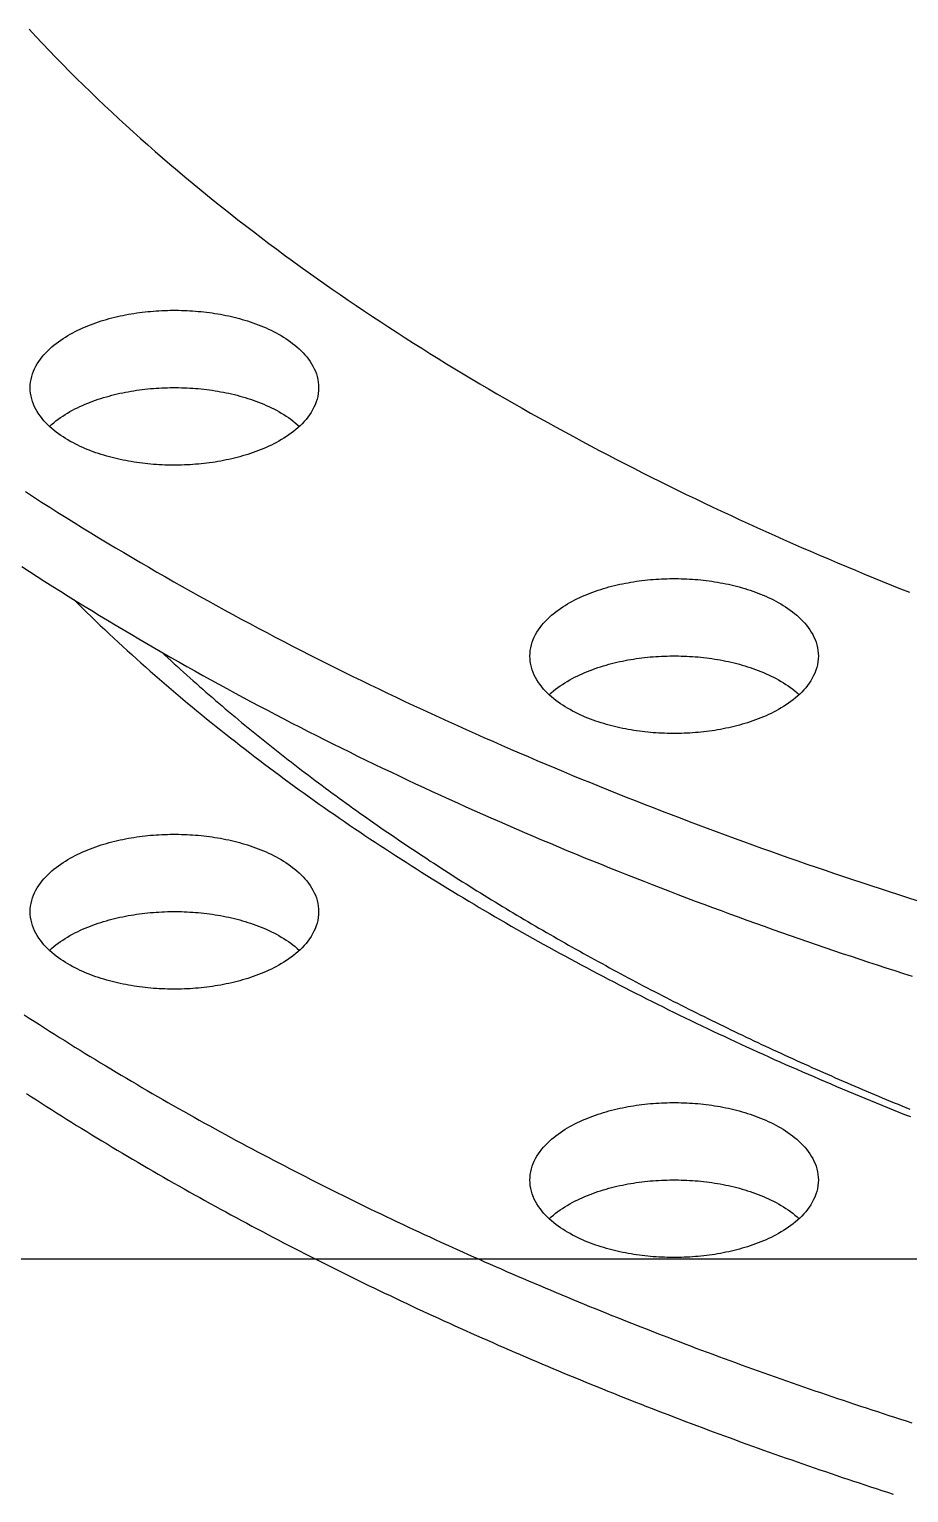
# Model space of a CAD drawing. Header units: millimetres. Extents: x 0 to 841, y 0 to 594.
# Drawn here: x 223.2 to 261, y 237.8 to 300.7 of the extents above; entities that cross this region are included whole.
import ezdxf

# ---------------------------------------------------------------- set-up
doc = ezdxf.new("R2010")
doc.units = ezdxf.units.MM
doc.layers.add('COTA', color=7, linetype='CONTINUOUS', lineweight=25)
doc.layers.add('FINA', color=7, linetype='CONTINUOUS', lineweight=25)

msp = doc.modelspace()

# ---------------------------------------------------------------- linework, layer by layer
at = {"layer": 'COTA'}
msp.add_line((351.626, 247.832), (158.317, 247.832), dxfattribs=at)
at = {"layer": 'FINA'}
for points in [[(223.211, 300.681), (223.497, 300.374), (223.785, 300.069), (224.075, 299.766), (224.367, 299.465), (224.66, 299.166), (224.956, 298.868), (225.253, 298.572), (225.551, 298.278), (225.852, 297.986), (226.154, 297.695), (226.458, 297.407), (226.764, 297.12), (227.071, 296.834), (227.38, 296.551), (227.69, 296.269), (228.002, 295.989), (228.316, 295.71), (228.631, 295.434), (228.947, 295.158), (229.265, 294.885), (229.584, 294.613), (229.905, 294.343), (230.227, 294.075), (230.55, 293.808), (230.875, 293.543), (231.201, 293.28), (231.529, 293.018), (231.857, 292.757), (232.187, 292.499), (232.519, 292.242), (232.851, 291.986), (233.185, 291.732), (233.519, 291.48), (233.855, 291.229), (234.193, 290.98), (234.531, 290.732), (234.87, 290.486), (235.211, 290.242), (235.552, 289.999), (235.895, 289.757), (236.239, 289.517), (236.584, 289.279), (236.929, 289.042), (237.276, 288.806), (237.624, 288.572), (237.973, 288.339), (238.323, 288.108), (238.673, 287.878), (239.025, 287.65), (239.378, 287.423), (239.731, 287.198), (240.085, 286.974), (240.441, 286.751), (240.797, 286.53), (241.154, 286.31), (241.512, 286.092), (241.87, 285.875), (242.23, 285.659), (242.59, 285.445), (242.952, 285.232), (243.314, 285.02), (243.676, 284.81), (244.04, 284.601), (244.404, 284.394), (244.769, 284.188), (245.135, 283.983), (245.501, 283.779), (245.869, 283.577), (246.237, 283.376), (246.605, 283.176), (246.975, 282.978), (247.345, 282.781), (247.715, 282.585), (248.087, 282.39), (248.459, 282.197), (248.831, 282.005), (249.205, 281.814), (249.579, 281.624), (249.953, 281.436), (250.328, 281.249), (250.704, 281.063), (251.081, 280.878), (251.458, 280.695), (251.835, 280.513), (252.213, 280.332), (252.592, 280.152), (252.971, 279.973), (253.351, 279.796), (253.731, 279.619), (254.112, 279.444), (254.494, 279.27), (254.876, 279.097), (255.258, 278.926), (255.641, 278.755), (256.025, 278.586), (256.409, 278.418), (256.793, 278.251), (257.178, 278.085), (257.564, 277.92), (257.95, 277.756), (258.336, 277.594), (258.723, 277.432), (259.111, 277.272), (259.499, 277.113), (259.887, 276.954), (260.276, 276.797), (260.665, 276.641), (261.054, 276.487)], [(223.211, 300.681), (223.497, 300.374), (223.785, 300.069), (224.075, 299.766), (224.367, 299.465), (224.66, 299.166), (224.956, 298.868), (225.253, 298.572), (225.551, 298.278), (225.852, 297.986), (226.154, 297.695), (226.458, 297.407), (226.764, 297.12), (227.071, 296.834), (227.38, 296.551), (227.69, 296.269), (228.002, 295.989), (228.316, 295.71), (228.631, 295.434), (228.947, 295.158), (229.265, 294.885), (229.584, 294.613), (229.905, 294.343), (230.227, 294.075), (230.55, 293.808), (230.875, 293.543), (231.201, 293.28), (231.529, 293.018), (231.857, 292.757), (232.187, 292.499), (232.519, 292.242), (232.851, 291.986), (233.185, 291.732), (233.519, 291.48), (233.855, 291.229), (234.193, 290.98), (234.531, 290.732), (234.87, 290.486), (235.211, 290.242), (235.552, 289.999), (235.895, 289.757), (236.239, 289.517), (236.584, 289.279), (236.929, 289.042), (237.276, 288.806), (237.624, 288.572), (237.973, 288.339), (238.323, 288.108), (238.673, 287.878), (239.025, 287.65), (239.378, 287.423), (239.731, 287.198), (240.085, 286.974), (240.441, 286.751), (240.797, 286.53), (241.154, 286.31), (241.512, 286.092), (241.87, 285.875), (242.23, 285.659), (242.59, 285.445), (242.952, 285.232), (243.314, 285.02), (243.676, 284.81), (244.04, 284.601), (244.404, 284.394), (244.769, 284.188), (245.135, 283.983), (245.501, 283.779), (245.869, 283.577), (246.237, 283.376), (246.605, 283.176), (246.975, 282.978), (247.345, 282.781), (247.715, 282.585), (248.087, 282.39), (248.459, 282.197), (248.831, 282.005), (249.205, 281.814), (249.579, 281.624), (249.953, 281.436), (250.328, 281.249), (250.704, 281.063), (251.081, 280.878), (251.458, 280.695), (251.835, 280.513), (252.213, 280.332), (252.592, 280.152), (252.971, 279.973), (253.351, 279.796), (253.731, 279.619), (254.112, 279.444), (254.494, 279.27), (254.876, 279.097), (255.258, 278.926), (255.641, 278.755), (256.025, 278.586), (256.409, 278.418), (256.793, 278.251), (257.178, 278.085), (257.564, 277.92), (257.95, 277.756), (258.336, 277.594), (258.723, 277.432), (259.111, 277.272), (259.499, 277.113), (259.887, 276.954), (260.276, 276.797), (260.665, 276.641), (261.054, 276.487)], [(223.26, 285.278), (223.265, 285.398), (223.277, 285.518), (223.297, 285.637), (223.324, 285.754), (223.359, 285.87), (223.401, 285.983), (223.449, 286.093), (223.504, 286.201), (223.563, 286.305), (223.628, 286.407), (223.698, 286.505), (223.771, 286.601), (223.849, 286.693), (223.93, 286.782), (224.014, 286.868), (224.101, 286.951), (224.191, 287.032), (224.283, 287.109), (224.378, 287.184), (224.474, 287.256), (224.573, 287.326), (224.673, 287.393), (224.775, 287.457), (224.878, 287.52), (224.982, 287.58), (225.088, 287.637), (225.195, 287.693), (225.303, 287.747), (225.412, 287.798), (225.522, 287.848), (225.632, 287.896), (225.744, 287.942), (225.856, 287.986), (225.969, 288.028), (226.082, 288.069), (226.196, 288.107), (226.311, 288.145), (226.426, 288.18), (226.542, 288.214), (226.658, 288.246), (226.774, 288.277), (226.891, 288.307), (227.008, 288.335), (227.126, 288.361), (227.244, 288.386), (227.362, 288.409), (227.481, 288.432), (227.599, 288.452), (227.718, 288.472), (227.837, 288.49), (227.957, 288.506), (228.076, 288.522), (228.196, 288.536), (228.316, 288.549), (228.436, 288.56), (228.556, 288.57), (228.676, 288.579), (228.796, 288.587), (228.917, 288.593), (229.037, 288.598), (229.157, 288.602), (229.278, 288.604), (229.398, 288.605), (229.519, 288.605), (229.639, 288.604), (229.76, 288.602), (229.88, 288.598), (230.001, 288.593), (230.121, 288.587), (230.241, 288.579), (230.362, 288.57), (230.482, 288.56), (230.602, 288.549), (230.721, 288.536), (230.841, 288.522), (230.961, 288.506), (231.08, 288.49), (231.199, 288.472), (231.318, 288.452), (231.437, 288.432), (231.555, 288.409), (231.674, 288.386), (231.791, 288.361), (231.909, 288.335), (232.026, 288.307), (232.143, 288.277), (232.26, 288.246), (232.376, 288.214), (232.491, 288.18), (232.606, 288.145), (232.721, 288.107), (232.835, 288.069), (232.949, 288.028), (233.062, 287.986), (233.174, 287.942), (233.285, 287.896), (233.396, 287.848), (233.506, 287.798), (233.615, 287.747), (233.722, 287.693), (233.829, 287.637), (233.935, 287.58), (234.04, 287.52), (234.143, 287.457), (234.244, 287.393), (234.344, 287.326), (234.443, 287.256), (234.539, 287.184), (234.634, 287.109), (234.726, 287.032), (234.816, 286.951), (234.903, 286.868), (234.988, 286.782), (235.069, 286.693), (235.146, 286.601), (235.22, 286.505), (235.289, 286.407), (235.354, 286.305), (235.414, 286.201), (235.468, 286.093), (235.516, 285.983), (235.558, 285.87), (235.593, 285.754), (235.621, 285.637), (235.641, 285.518), (235.653, 285.398), (235.657, 285.278)], [(233.842, 282.925), (233.735, 282.869), (233.627, 282.815), (233.518, 282.763), (233.408, 282.713), (233.297, 282.665), (233.186, 282.619), (233.074, 282.575), (232.961, 282.532), (232.847, 282.491), (232.733, 282.452), (232.618, 282.415), (232.503, 282.379), (232.387, 282.345), (232.271, 282.312), (232.155, 282.281), (232.038, 282.252), (231.92, 282.224), (231.803, 282.197), (231.685, 282.172), (231.566, 282.148), (231.448, 282.126), (231.329, 282.105), (231.21, 282.086), (231.091, 282.067), (230.971, 282.051), (230.851, 282.035), (230.732, 282.021), (230.612, 282.008), (230.492, 281.997), (230.371, 281.986), (230.251, 281.977), (230.131, 281.97), (230.01, 281.963), (229.89, 281.958), (229.769, 281.954), (229.648, 281.952), (229.528, 281.95), (229.407, 281.95), (229.286, 281.951), (229.166, 281.954), (229.045, 281.957), (228.925, 281.962), (228.804, 281.969), (228.684, 281.976), (228.563, 281.985), (228.443, 281.995), (228.323, 282.006), (228.203, 282.019), (228.083, 282.033), (227.964, 282.048), (227.844, 282.065), (227.725, 282.083), (227.606, 282.102), (227.487, 282.123), (227.368, 282.145), (227.25, 282.169), (227.132, 282.193), (227.014, 282.22), (226.897, 282.248), (226.78, 282.277), (226.663, 282.308), (226.547, 282.34), (226.431, 282.374), (226.316, 282.41), (226.201, 282.447), (226.087, 282.486), (225.973, 282.526), (225.86, 282.568), (225.748, 282.612), (225.636, 282.658), (225.525, 282.706), (225.415, 282.756), (225.306, 282.807), (225.198, 282.861), (225.091, 282.917), (224.985, 282.974), (224.881, 283.034), (224.777, 283.097), (224.676, 283.161), (224.575, 283.228), (224.477, 283.298), (224.38, 283.37), (224.285, 283.445), (224.193, 283.522), (224.103, 283.603), (224.016, 283.686), (223.931, 283.772), (223.85, 283.861), (223.772, 283.954), (223.698, 284.049), (223.629, 284.148), (223.564, 284.249), (223.504, 284.354), (223.45, 284.462), (223.401, 284.572), (223.359, 284.685), (223.324, 284.801), (223.297, 284.918), (223.277, 285.037), (223.265, 285.157), (223.26, 285.278)], [(224.088, 283.617), (224.178, 283.698), (224.27, 283.776), (224.364, 283.851), (224.461, 283.924), (224.559, 283.994), (224.66, 284.062), (224.761, 284.127), (224.865, 284.19), (224.969, 284.25), (225.075, 284.309), (225.182, 284.365), (225.291, 284.419), (225.4, 284.471), (225.51, 284.521), (225.621, 284.569), (225.732, 284.615), (225.845, 284.659), (225.958, 284.702), (226.072, 284.743), (226.186, 284.782), (226.301, 284.819), (226.417, 284.855), (226.533, 284.889), (226.649, 284.922), (226.766, 284.953), (226.883, 284.983), (227.001, 285.011), (227.119, 285.037), (227.237, 285.062), (227.355, 285.086), (227.474, 285.108), (227.593, 285.129), (227.713, 285.149), (227.832, 285.167), (227.952, 285.184), (228.072, 285.199), (228.192, 285.213), (228.312, 285.226), (228.432, 285.238), (228.553, 285.248), (228.673, 285.257), (228.794, 285.264), (228.915, 285.271), (229.036, 285.276), (229.156, 285.28), (229.277, 285.282), (229.398, 285.283), (229.519, 285.283), (229.64, 285.282), (229.761, 285.28), (229.882, 285.276), (230.003, 285.271), (230.123, 285.264), (230.244, 285.257), (230.365, 285.248), (230.485, 285.238), (230.605, 285.226), (230.726, 285.213), (230.846, 285.199), (230.966, 285.184), (231.085, 285.167), (231.205, 285.149), (231.324, 285.129), (231.443, 285.108), (231.562, 285.086), (231.681, 285.062), (231.799, 285.037), (231.917, 285.011), (232.034, 284.983), (232.152, 284.953), (232.268, 284.922), (232.385, 284.889), (232.501, 284.855), (232.616, 284.819), (232.731, 284.782), (232.846, 284.743), (232.959, 284.702), (233.073, 284.659), (233.185, 284.615), (233.297, 284.569), (233.408, 284.521), (233.518, 284.471), (233.627, 284.419), (233.735, 284.365), (233.842, 284.309), (233.948, 284.25), (234.053, 284.19), (234.156, 284.127), (234.258, 284.062), (234.358, 283.994), (234.457, 283.924), (234.553, 283.851), (234.648, 283.776), (234.74, 283.698), (234.83, 283.617)], [(235.657, 285.278), (235.653, 285.153), (235.64, 285.029), (235.618, 284.906), (235.589, 284.785), (235.551, 284.666), (235.507, 284.549), (235.455, 284.436), (235.398, 284.325), (235.334, 284.218), (235.265, 284.114), (235.192, 284.013), (235.114, 283.915), (235.032, 283.821), (234.946, 283.731), (234.857, 283.643), (234.766, 283.558), (234.671, 283.477), (234.574, 283.399), (234.475, 283.323), (234.373, 283.25), (234.27, 283.18), (234.165, 283.112), (234.059, 283.047), (233.951, 282.985), (233.842, 282.925)], [(223.057, 280.816), (223.405, 280.59), (223.753, 280.366), (224.103, 280.143), (224.453, 279.922), (224.804, 279.701), (225.155, 279.482), (225.508, 279.264), (225.861, 279.047), (226.214, 278.831), (226.569, 278.617), (226.924, 278.403), (227.28, 278.191), (227.637, 277.98), (227.994, 277.77), (228.352, 277.561), (228.71, 277.353), (229.07, 277.147), (229.43, 276.941), (229.79, 276.737), (230.151, 276.533), (230.513, 276.331), (230.875, 276.13), (231.238, 275.93), (231.602, 275.731), (231.966, 275.534), (232.331, 275.337), (232.696, 275.141), (233.062, 274.947), (233.428, 274.753), (233.795, 274.561), (234.163, 274.37), (234.531, 274.179), (234.9, 273.99), (235.269, 273.802), (235.639, 273.615), (236.009, 273.429), (236.38, 273.243), (236.751, 273.059), (237.123, 272.876), (237.495, 272.694), (237.868, 272.513), (238.241, 272.333), (238.615, 272.154), (238.989, 271.976), (239.364, 271.799), (239.739, 271.624), (240.115, 271.449), (240.491, 271.275), (240.867, 271.102), (241.244, 270.93), (241.622, 270.758), (242, 270.588), (242.378, 270.419), (242.757, 270.251), (243.136, 270.084), (243.516, 269.918), (243.896, 269.752), (244.276, 269.588), (244.657, 269.425), (245.038, 269.262), (245.42, 269.101), (245.802, 268.94), (246.184, 268.781), (246.567, 268.622), (246.95, 268.464), (247.334, 268.307), (247.718, 268.152), (248.102, 267.997), (248.487, 267.843), (248.872, 267.689), (249.257, 267.537), (249.643, 267.386), (250.029, 267.235), (250.416, 267.086), (250.803, 266.937), (251.19, 266.789), (251.577, 266.642), (251.965, 266.496), (252.353, 266.351), (252.742, 266.207), (253.13, 266.064), (253.52, 265.921), (253.909, 265.78), (254.299, 265.639), (254.689, 265.499), (255.079, 265.36), (255.47, 265.222), (255.861, 265.084), (256.252, 264.948), (256.644, 264.812), (257.036, 264.678), (257.428, 264.544), (257.82, 264.411), (258.213, 264.278), (258.606, 264.147), (258.999, 264.016), (259.393, 263.887), (259.787, 263.758), (260.181, 263.63), (260.575, 263.502), (260.97, 263.376), (261.365, 263.25)], [(222.898, 277.597), (223.229, 277.382), (223.561, 277.167), (223.894, 276.954), (224.227, 276.743), (224.561, 276.532), (224.895, 276.322), (225.23, 276.113), (225.566, 275.906), (225.903, 275.699), (226.24, 275.494), (226.578, 275.289), (226.916, 275.086), (227.255, 274.884), (227.595, 274.682), (227.935, 274.482), (228.276, 274.283), (228.618, 274.085), (228.96, 273.888), (229.302, 273.691), (229.646, 273.496), (229.989, 273.302), (230.334, 273.109), (230.679, 272.917), (231.024, 272.726), (231.37, 272.536), (231.717, 272.347), (232.064, 272.159), (232.412, 271.971), (232.76, 271.785), (233.109, 271.6), (233.458, 271.416), (233.808, 271.232), (234.158, 271.05), (234.509, 270.869), (234.86, 270.688), (235.212, 270.509), (235.564, 270.33), (235.916, 270.153), (236.27, 269.976), (236.623, 269.801), (236.977, 269.626), (237.332, 269.452), (237.687, 269.279), (238.042, 269.107), (238.398, 268.936), (238.754, 268.766), (239.111, 268.597), (239.468, 268.428), (239.826, 268.261), (240.184, 268.094), (240.542, 267.929), (240.901, 267.764), (241.26, 267.6), (241.62, 267.437), (241.98, 267.275), (242.341, 267.114), (242.701, 266.954), (243.063, 266.794), (243.424, 266.636), (243.786, 266.478), (244.149, 266.321), (244.511, 266.165), (244.874, 266.01), (245.238, 265.856), (245.602, 265.702), (245.966, 265.55), (246.33, 265.398), (246.695, 265.247), (247.061, 265.097), (247.426, 264.948), (247.792, 264.8), (248.158, 264.652), (248.525, 264.505), (248.892, 264.359), (249.259, 264.214), (249.627, 264.07), (249.994, 263.927), (250.363, 263.784), (250.731, 263.642), (251.1, 263.501), (251.469, 263.361), (251.838, 263.222), (252.208, 263.083), (252.578, 262.946), (252.949, 262.809), (253.319, 262.672), (253.69, 262.537), (254.061, 262.402), (254.433, 262.269), (254.805, 262.136), (255.177, 262.003), (255.549, 261.872), (255.922, 261.741), (256.294, 261.611), (256.667, 261.482), (257.041, 261.354), (257.415, 261.226), (257.788, 261.099), (258.163, 260.973), (258.537, 260.848), (258.912, 260.723), (259.287, 260.6), (259.662, 260.476), (260.037, 260.354), (260.413, 260.233), (260.789, 260.112), (261.165, 259.992)], [(244.737, 273.747), (244.741, 273.868), (244.753, 273.988), (244.773, 274.107), (244.8, 274.224), (244.835, 274.339), (244.877, 274.452), (244.925, 274.563), (244.98, 274.67), (245.039, 274.775), (245.104, 274.876), (245.174, 274.975), (245.247, 275.07), (245.325, 275.162), (245.406, 275.252), (245.49, 275.338), (245.577, 275.421), (245.667, 275.501), (245.76, 275.579), (245.854, 275.653), (245.951, 275.726), (246.049, 275.795), (246.149, 275.862), (246.251, 275.927), (246.354, 275.989), (246.459, 276.049), (246.564, 276.107), (246.671, 276.163), (246.779, 276.216), (246.888, 276.268), (246.998, 276.318), (247.108, 276.365), (247.22, 276.411), (247.332, 276.455), (247.445, 276.498), (247.558, 276.538), (247.672, 276.577), (247.787, 276.614), (247.902, 276.65), (248.018, 276.684), (248.134, 276.716), (248.25, 276.747), (248.367, 276.776), (248.485, 276.804), (248.602, 276.831), (248.72, 276.855), (248.838, 276.879), (248.957, 276.901), (249.075, 276.922), (249.194, 276.941), (249.314, 276.959), (249.433, 276.976), (249.552, 276.991), (249.672, 277.005), (249.792, 277.018), (249.912, 277.03), (250.032, 277.04), (250.152, 277.049), (250.272, 277.056), (250.393, 277.062), (250.513, 277.067), (250.634, 277.071), (250.754, 277.074), (250.875, 277.075), (250.995, 277.075), (251.116, 277.074), (251.236, 277.071), (251.357, 277.067), (251.477, 277.062), (251.597, 277.056), (251.718, 277.049), (251.838, 277.04), (251.958, 277.03), (252.078, 277.018), (252.198, 277.005), (252.317, 276.991), (252.437, 276.976), (252.556, 276.959), (252.675, 276.941), (252.794, 276.922), (252.913, 276.901), (253.032, 276.879), (253.15, 276.855), (253.268, 276.831), (253.385, 276.804), (253.502, 276.776), (253.619, 276.747), (253.736, 276.716), (253.852, 276.684), (253.968, 276.65), (254.083, 276.614), (254.197, 276.577), (254.311, 276.538), (254.425, 276.498), (254.538, 276.455), (254.65, 276.411), (254.761, 276.365), (254.872, 276.318), (254.982, 276.268), (255.091, 276.216), (255.199, 276.163), (255.305, 276.107), (255.411, 276.049), (255.516, 275.989), (255.619, 275.927), (255.721, 275.862), (255.821, 275.795), (255.919, 275.726), (256.016, 275.653), (256.11, 275.579), (256.202, 275.501), (256.292, 275.421), (256.38, 275.338), (256.464, 275.252), (256.545, 275.162), (256.622, 275.07), (256.696, 274.975), (256.766, 274.876), (256.83, 274.775), (256.89, 274.67), (256.944, 274.563), (256.993, 274.452), (257.034, 274.339), (257.069, 274.224), (257.097, 274.107), (257.117, 273.988), (257.129, 273.868), (257.133, 273.747)], [(225.136, 276.172), (225.324, 275.986), (225.512, 275.801), (225.701, 275.616), (225.891, 275.432), (226.081, 275.249), (226.272, 275.067), (226.464, 274.885), (226.657, 274.704), (226.85, 274.523), (227.043, 274.344), (227.238, 274.165), (227.433, 273.986), (227.628, 273.809), (227.825, 273.632), (228.021, 273.455), (228.219, 273.28), (228.417, 273.105), (228.616, 272.931), (228.815, 272.757), (229.015, 272.584), (229.215, 272.412), (229.416, 272.24), (229.617, 272.069), (229.819, 271.899), (230.022, 271.729), (230.225, 271.56), (230.429, 271.392), (230.633, 271.224), (230.838, 271.057), (231.043, 270.891), (231.249, 270.725), (231.455, 270.56), (231.662, 270.396), (231.87, 270.232), (232.077, 270.069), (232.286, 269.906), (232.495, 269.744), (232.704, 269.583), (232.914, 269.422), (233.124, 269.262), (233.335, 269.103), (233.546, 268.944), (233.758, 268.786), (233.97, 268.628), (234.182, 268.472), (234.396, 268.315), (234.609, 268.16), (234.823, 268.005), (235.037, 267.85), (235.252, 267.696), (235.467, 267.543), (235.683, 267.39), (235.899, 267.238), (236.116, 267.087), (236.333, 266.936), (236.55, 266.786), (236.768, 266.636), (236.986, 266.487), (237.205, 266.338), (237.424, 266.19), (237.643, 266.043), (237.863, 265.896), (238.083, 265.75), (238.303, 265.605), (238.524, 265.46), (238.746, 265.315), (238.967, 265.171), (239.189, 265.028), (239.412, 264.885), (239.634, 264.743), (239.857, 264.602), (240.081, 264.461), (240.305, 264.32), (240.529, 264.18), (240.753, 264.041), (240.978, 263.902), (241.203, 263.764), (241.429, 263.626), (241.655, 263.489), (241.881, 263.352), (242.108, 263.216), (242.334, 263.081), (242.562, 262.946), (242.789, 262.811), (243.017, 262.678), (243.245, 262.544), (243.474, 262.411), (243.702, 262.279), (243.931, 262.147), (244.161, 262.016), (244.39, 261.885), (244.62, 261.755), (244.851, 261.626), (245.081, 261.497), (245.312, 261.368), (245.543, 261.24), (245.775, 261.112), (246.006, 260.985), (246.238, 260.859), (246.471, 260.733), (246.703, 260.607), (246.936, 260.482), (247.169, 260.358), (247.402, 260.234), (247.636, 260.11), (247.87, 259.988), (248.104, 259.865), (248.338, 259.743), (248.573, 259.622), (248.808, 259.501), (249.043, 259.38), (249.279, 259.26), (249.514, 259.141), (249.75, 259.022), (249.987, 258.903), (250.223, 258.785), (250.46, 258.668), (250.697, 258.551), (250.934, 258.434), (251.171, 258.318), (251.409, 258.203), (251.647, 258.087), (251.885, 257.973), (252.123, 257.859), (252.362, 257.745), (252.6, 257.632), (252.839, 257.519), (253.079, 257.407), (253.318, 257.295), (253.558, 257.184), (253.798, 257.073), (254.038, 256.962), (254.278, 256.853), (254.518, 256.743), (254.759, 256.634), (255, 256.526), (255.241, 256.417), (255.483, 256.31), (255.724, 256.203), (255.966, 256.096), (256.208, 255.99), (256.45, 255.884), (256.692, 255.779), (256.935, 255.674), (257.177, 255.569), (257.42, 255.465), (257.663, 255.362), (257.907, 255.258), (258.15, 255.156), (258.394, 255.054), (258.638, 254.952), (258.882, 254.85), (259.126, 254.75), (259.37, 254.649), (259.615, 254.549), (259.86, 254.449), (260.105, 254.35), (260.35, 254.252), (260.595, 254.153), (260.841, 254.055), (261.086, 253.958)], [(228.911, 273.915), (229.045, 273.791), (229.179, 273.666), (229.314, 273.542), (229.449, 273.419), (229.584, 273.295), (229.719, 273.172), (229.855, 273.049), (229.991, 272.927), (230.127, 272.805), (230.264, 272.683), (230.401, 272.562), (230.538, 272.441), (230.676, 272.32), (230.813, 272.199), (230.951, 272.079), (231.09, 271.96), (231.228, 271.84), (231.367, 271.721), (231.507, 271.602), (231.646, 271.484), (231.786, 271.366), (231.926, 271.248), (232.066, 271.13), (232.207, 271.013), (232.347, 270.896), (232.489, 270.78), (232.63, 270.664), (232.772, 270.548), (232.913, 270.432), (233.056, 270.317), (233.198, 270.202), (233.341, 270.087), (233.483, 269.973), (233.627, 269.859), (233.77, 269.745), (233.914, 269.632), (234.057, 269.519), (234.202, 269.406), (234.346, 269.293), (234.491, 269.181), (234.635, 269.069), (234.78, 268.958), (234.926, 268.847), (235.071, 268.736), (235.217, 268.625), (235.363, 268.515), (235.509, 268.405), (235.656, 268.295), (235.803, 268.186), (235.95, 268.077), (236.097, 267.968), (236.244, 267.86), (236.392, 267.751), (236.539, 267.643), (236.687, 267.536), (236.836, 267.429), (236.984, 267.322), (237.133, 267.215), (237.282, 267.109), (237.431, 267.002), (237.58, 266.897), (237.73, 266.791), (237.879, 266.686), (238.029, 266.581), (238.179, 266.476), (238.33, 266.372), (238.48, 266.268), (238.631, 266.164), (238.782, 266.061), (238.933, 265.958), (239.084, 265.855), (239.236, 265.752), (239.388, 265.65), (239.54, 265.548), (239.692, 265.446), (239.844, 265.344), (239.996, 265.243), (240.149, 265.142), (240.302, 265.042), (240.455, 264.941), (240.608, 264.841), (240.762, 264.742), (240.915, 264.642), (241.069, 264.543), (241.223, 264.444), (241.377, 264.345), (241.531, 264.247), (241.686, 264.149), (241.84, 264.051), (241.995, 263.953), (242.15, 263.856), (242.305, 263.759), (242.461, 263.662), (242.616, 263.566), (242.772, 263.47), (242.928, 263.374), (243.084, 263.278), (243.24, 263.183), (243.396, 263.088), (243.553, 262.993), (243.709, 262.898), (243.866, 262.804), (244.023, 262.71), (244.18, 262.616), (244.338, 262.523), (244.495, 262.429), (244.653, 262.336), (244.81, 262.244), (244.968, 262.151), (245.126, 262.059), (245.285, 261.967), (245.443, 261.875), (245.602, 261.784), (245.76, 261.693), (245.919, 261.602), (246.078, 261.511), (246.237, 261.421), (246.396, 261.331), (246.556, 261.241), (246.715, 261.151), (246.875, 261.062), (247.035, 260.973), (247.195, 260.884), (247.355, 260.795), (247.515, 260.707), (247.676, 260.619), (247.836, 260.531), (247.997, 260.444), (248.158, 260.356), (248.319, 260.269), (248.48, 260.182), (248.641, 260.096), (248.802, 260.01), (248.964, 259.923), (249.126, 259.838), (249.287, 259.752), (249.449, 259.667), (249.611, 259.582), (249.773, 259.497), (249.936, 259.412), (250.098, 259.328), (250.261, 259.244), (250.423, 259.16), (250.586, 259.076), (250.749, 258.993), (250.912, 258.91), (251.075, 258.827), (251.238, 258.744), (251.402, 258.662), (251.565, 258.58), (251.729, 258.498), (251.893, 258.416), (252.056, 258.335), (252.22, 258.253), (252.385, 258.172), (252.549, 258.092), (252.713, 258.011), (252.878, 257.931), (253.042, 257.851), (253.207, 257.771), (253.372, 257.691), (253.536, 257.612), (253.701, 257.533), (253.867, 257.454), (254.032, 257.375), (254.197, 257.297), (254.363, 257.219), (254.528, 257.141), (254.694, 257.063), (254.86, 256.986), (255.026, 256.909), (255.192, 256.832), (255.358, 256.755), (255.524, 256.678), (255.69, 256.602), (255.857, 256.526), (256.023, 256.45), (256.19, 256.374), (256.356, 256.299), (256.523, 256.223), (256.69, 256.149), (256.857, 256.074), (257.024, 255.999), (257.192, 255.925), (257.359, 255.851), (257.526, 255.777), (257.694, 255.703), (257.861, 255.63), (258.029, 255.557), (258.197, 255.484), (258.365, 255.411), (258.533, 255.338), (258.701, 255.266), (258.869, 255.194), (259.037, 255.122), (259.206, 255.05), (259.374, 254.979), (259.543, 254.908), (259.712, 254.837), (259.88, 254.766), (260.049, 254.695), (260.218, 254.625), (260.387, 254.555), (260.556, 254.485), (260.725, 254.415), (260.895, 254.346), (261.064, 254.276)], [(255.318, 271.394), (255.211, 271.338), (255.103, 271.284), (254.994, 271.232), (254.884, 271.183), (254.773, 271.135), (254.662, 271.088), (254.55, 271.044), (254.437, 271.002), (254.323, 270.961), (254.209, 270.922), (254.094, 270.884), (253.979, 270.849), (253.863, 270.814), (253.747, 270.782), (253.631, 270.751), (253.514, 270.721), (253.396, 270.693), (253.279, 270.667), (253.161, 270.642), (253.042, 270.618), (252.924, 270.596), (252.805, 270.575), (252.686, 270.555), (252.567, 270.537), (252.447, 270.52), (252.328, 270.505), (252.208, 270.491), (252.088, 270.478), (251.968, 270.466), (251.847, 270.456), (251.727, 270.447), (251.607, 270.439), (251.486, 270.433), (251.366, 270.428), (251.245, 270.424), (251.125, 270.421), (251.004, 270.42), (250.883, 270.42), (250.763, 270.421), (250.642, 270.423), (250.521, 270.427), (250.401, 270.432), (250.28, 270.438), (250.16, 270.446), (250.04, 270.454), (249.919, 270.465), (249.799, 270.476), (249.679, 270.489), (249.559, 270.503), (249.44, 270.518), (249.32, 270.534), (249.201, 270.552), (249.082, 270.572), (248.963, 270.592), (248.844, 270.615), (248.726, 270.638), (248.608, 270.663), (248.49, 270.689), (248.373, 270.717), (248.256, 270.746), (248.139, 270.777), (248.023, 270.81), (247.907, 270.844), (247.792, 270.879), (247.677, 270.916), (247.563, 270.955), (247.449, 270.996), (247.336, 271.038), (247.224, 271.082), (247.112, 271.128), (247.002, 271.176), (246.892, 271.225), (246.783, 271.277), (246.674, 271.33), (246.567, 271.386), (246.462, 271.444), (246.357, 271.504), (246.254, 271.566), (246.152, 271.631), (246.051, 271.698), (245.953, 271.768), (245.856, 271.84), (245.762, 271.915), (245.669, 271.992), (245.579, 272.072), (245.492, 272.156), (245.407, 272.242), (245.326, 272.331), (245.248, 272.423), (245.175, 272.519), (245.105, 272.617), (245.04, 272.719), (244.98, 272.824), (244.926, 272.931), (244.878, 273.042), (244.836, 273.155), (244.801, 273.27), (244.773, 273.388), (244.753, 273.507), (244.741, 273.627), (244.737, 273.747)], [(245.564, 272.086), (245.654, 272.167), (245.746, 272.246), (245.84, 272.321), (245.937, 272.394), (246.036, 272.464), (246.136, 272.531), (246.238, 272.597), (246.341, 272.659), (246.446, 272.72), (246.551, 272.778), (246.659, 272.834), (246.767, 272.888), (246.876, 272.94), (246.986, 272.99), (247.097, 273.038), (247.209, 273.085), (247.321, 273.129), (247.434, 273.172), (247.548, 273.212), (247.662, 273.252), (247.777, 273.289), (247.893, 273.325), (248.009, 273.359), (248.125, 273.392), (248.242, 273.423), (248.359, 273.452), (248.477, 273.48), (248.595, 273.507), (248.713, 273.532), (248.832, 273.556), (248.95, 273.578), (249.069, 273.599), (249.189, 273.618), (249.308, 273.637), (249.428, 273.653), (249.548, 273.669), (249.668, 273.683), (249.788, 273.696), (249.909, 273.707), (250.029, 273.717), (250.15, 273.726), (250.27, 273.734), (250.391, 273.74), (250.512, 273.745), (250.633, 273.749), (250.754, 273.752), (250.874, 273.753), (250.995, 273.753), (251.116, 273.752), (251.237, 273.749), (251.358, 273.745), (251.479, 273.74), (251.599, 273.734), (251.72, 273.726), (251.841, 273.717), (251.961, 273.707), (252.082, 273.696), (252.202, 273.683), (252.322, 273.669), (252.442, 273.653), (252.561, 273.637), (252.681, 273.618), (252.8, 273.599), (252.919, 273.578), (253.038, 273.556), (253.157, 273.532), (253.275, 273.507), (253.393, 273.48), (253.511, 273.452), (253.628, 273.423), (253.745, 273.392), (253.861, 273.359), (253.977, 273.325), (254.092, 273.289), (254.207, 273.252), (254.322, 273.212), (254.436, 273.172), (254.549, 273.129), (254.661, 273.085), (254.773, 273.038), (254.884, 272.99), (254.994, 272.94), (255.103, 272.888), (255.211, 272.834), (255.318, 272.778), (255.424, 272.72), (255.529, 272.659), (255.632, 272.597), (255.734, 272.531), (255.834, 272.464), (255.933, 272.394), (256.029, 272.321), (256.124, 272.246), (256.216, 272.167), (256.306, 272.086)], [(257.133, 273.747), (257.129, 273.623), (257.116, 273.499), (257.094, 273.376), (257.065, 273.255), (257.027, 273.135), (256.983, 273.019), (256.931, 272.905), (256.874, 272.795), (256.81, 272.687), (256.741, 272.583), (256.668, 272.482), (256.59, 272.385), (256.508, 272.291), (256.422, 272.2), (256.334, 272.113), (256.242, 272.028), (256.147, 271.947), (256.05, 271.868), (255.951, 271.793), (255.85, 271.72), (255.746, 271.65), (255.641, 271.582), (255.535, 271.517), (255.427, 271.454), (255.318, 271.394)], [(223.26, 262.762), (223.265, 262.882), (223.277, 263.002), (223.297, 263.121), (223.324, 263.238), (223.359, 263.354), (223.401, 263.467), (223.449, 263.577), (223.504, 263.685), (223.563, 263.789), (223.628, 263.891), (223.698, 263.989), (223.771, 264.085), (223.849, 264.177), (223.93, 264.266), (224.014, 264.352), (224.101, 264.435), (224.191, 264.516), (224.283, 264.593), (224.378, 264.668), (224.474, 264.74), (224.573, 264.81), (224.673, 264.877), (224.775, 264.941), (224.878, 265.004), (224.982, 265.064), (225.088, 265.121), (225.195, 265.177), (225.303, 265.231), (225.412, 265.282), (225.522, 265.332), (225.632, 265.38), (225.744, 265.426), (225.856, 265.47), (225.969, 265.512), (226.082, 265.553), (226.196, 265.591), (226.311, 265.629), (226.426, 265.664), (226.542, 265.698), (226.658, 265.73), (226.774, 265.761), (226.891, 265.791), (227.008, 265.819), (227.126, 265.845), (227.244, 265.87), (227.362, 265.893), (227.481, 265.916), (227.599, 265.936), (227.718, 265.956), (227.837, 265.974), (227.957, 265.99), (228.076, 266.006), (228.196, 266.02), (228.316, 266.033), (228.436, 266.044), (228.556, 266.054), (228.676, 266.063), (228.796, 266.071), (228.917, 266.077), (229.037, 266.082), (229.157, 266.086), (229.278, 266.088), (229.398, 266.089), (229.519, 266.089), (229.639, 266.088), (229.76, 266.086), (229.88, 266.082), (230.001, 266.077), (230.121, 266.071), (230.241, 266.063), (230.362, 266.054), (230.482, 266.044), (230.602, 266.033), (230.721, 266.02), (230.841, 266.006), (230.961, 265.99), (231.08, 265.974), (231.199, 265.956), (231.318, 265.936), (231.437, 265.916), (231.555, 265.893), (231.674, 265.87), (231.791, 265.845), (231.909, 265.819), (232.026, 265.791), (232.143, 265.761), (232.26, 265.73), (232.376, 265.698), (232.491, 265.664), (232.606, 265.629), (232.721, 265.591), (232.835, 265.553), (232.949, 265.512), (233.062, 265.47), (233.174, 265.426), (233.285, 265.38), (233.396, 265.332), (233.506, 265.282), (233.615, 265.231), (233.722, 265.177), (233.829, 265.121), (233.935, 265.064), (234.04, 265.004), (234.143, 264.941), (234.244, 264.877), (234.344, 264.81), (234.443, 264.74), (234.539, 264.668), (234.634, 264.593), (234.726, 264.516), (234.816, 264.435), (234.903, 264.352), (234.988, 264.266), (235.069, 264.177), (235.146, 264.085), (235.22, 263.989), (235.289, 263.891), (235.354, 263.789), (235.414, 263.685), (235.468, 263.577), (235.516, 263.467), (235.558, 263.354), (235.593, 263.238), (235.621, 263.121), (235.641, 263.002), (235.653, 262.882), (235.657, 262.762)], [(233.842, 260.409), (233.735, 260.353), (233.627, 260.299), (233.518, 260.247), (233.408, 260.197), (233.297, 260.149), (233.186, 260.103), (233.074, 260.059), (232.961, 260.016), (232.847, 259.975), (232.733, 259.936), (232.618, 259.899), (232.503, 259.863), (232.387, 259.829), (232.271, 259.796), (232.155, 259.765), (232.038, 259.736), (231.92, 259.708), (231.803, 259.681), (231.685, 259.656), (231.566, 259.632), (231.448, 259.61), (231.329, 259.589), (231.21, 259.57), (231.091, 259.551), (230.971, 259.535), (230.851, 259.519), (230.732, 259.505), (230.612, 259.492), (230.492, 259.481), (230.371, 259.47), (230.251, 259.461), (230.131, 259.454), (230.01, 259.447), (229.89, 259.442), (229.769, 259.438), (229.648, 259.436), (229.528, 259.434), (229.407, 259.434), (229.286, 259.435), (229.166, 259.438), (229.045, 259.441), (228.925, 259.446), (228.804, 259.453), (228.684, 259.46), (228.563, 259.469), (228.443, 259.479), (228.323, 259.49), (228.203, 259.503), (228.083, 259.517), (227.964, 259.532), (227.844, 259.549), (227.725, 259.567), (227.606, 259.586), (227.487, 259.607), (227.368, 259.629), (227.25, 259.652), (227.132, 259.677), (227.014, 259.704), (226.897, 259.732), (226.78, 259.761), (226.663, 259.792), (226.547, 259.824), (226.431, 259.858), (226.316, 259.894), (226.201, 259.931), (226.087, 259.97), (225.973, 260.01), (225.86, 260.052), (225.748, 260.096), (225.636, 260.142), (225.525, 260.19), (225.415, 260.24), (225.306, 260.291), (225.198, 260.345), (225.091, 260.4), (224.985, 260.458), (224.881, 260.518), (224.777, 260.581), (224.676, 260.645), (224.575, 260.712), (224.477, 260.782), (224.38, 260.854), (224.285, 260.929), (224.193, 261.006), (224.103, 261.087), (224.016, 261.17), (223.931, 261.256), (223.85, 261.345), (223.772, 261.438), (223.698, 261.533), (223.629, 261.632), (223.564, 261.733), (223.504, 261.838), (223.45, 261.946), (223.401, 262.056), (223.359, 262.169), (223.324, 262.285), (223.297, 262.402), (223.277, 262.521), (223.265, 262.641), (223.26, 262.762)], [(224.088, 261.101), (224.178, 261.182), (224.27, 261.26), (224.364, 261.335), (224.461, 261.408), (224.559, 261.478), (224.66, 261.546), (224.761, 261.611), (224.865, 261.674), (224.969, 261.734), (225.075, 261.793), (225.182, 261.849), (225.291, 261.903), (225.4, 261.955), (225.51, 262.005), (225.621, 262.053), (225.732, 262.099), (225.845, 262.143), (225.958, 262.186), (226.072, 262.227), (226.186, 262.266), (226.301, 262.303), (226.417, 262.339), (226.533, 262.373), (226.649, 262.406), (226.766, 262.437), (226.883, 262.467), (227.001, 262.495), (227.119, 262.521), (227.237, 262.546), (227.355, 262.57), (227.474, 262.592), (227.593, 262.613), (227.713, 262.633), (227.832, 262.651), (227.952, 262.668), (228.072, 262.683), (228.192, 262.697), (228.312, 262.71), (228.432, 262.722), (228.553, 262.732), (228.673, 262.741), (228.794, 262.748), (228.915, 262.755), (229.036, 262.76), (229.156, 262.764), (229.277, 262.766), (229.398, 262.767), (229.519, 262.767), (229.64, 262.766), (229.761, 262.764), (229.882, 262.76), (230.003, 262.755), (230.123, 262.748), (230.244, 262.741), (230.365, 262.732), (230.485, 262.722), (230.605, 262.71), (230.726, 262.697), (230.846, 262.683), (230.966, 262.668), (231.085, 262.651), (231.205, 262.633), (231.324, 262.613), (231.443, 262.592), (231.562, 262.57), (231.681, 262.546), (231.799, 262.521), (231.917, 262.495), (232.034, 262.467), (232.152, 262.437), (232.268, 262.406), (232.385, 262.373), (232.501, 262.339), (232.616, 262.303), (232.731, 262.266), (232.846, 262.227), (232.959, 262.186), (233.073, 262.143), (233.185, 262.099), (233.297, 262.053), (233.408, 262.005), (233.518, 261.955), (233.627, 261.903), (233.735, 261.849), (233.842, 261.793), (233.948, 261.734), (234.053, 261.674), (234.156, 261.611), (234.258, 261.546), (234.358, 261.478), (234.457, 261.408), (234.553, 261.335), (234.648, 261.26), (234.74, 261.182), (234.83, 261.101)], [(235.657, 262.762), (235.653, 262.637), (235.64, 262.513), (235.618, 262.39), (235.589, 262.269), (235.551, 262.15), (235.507, 262.033), (235.455, 261.92), (235.398, 261.809), (235.334, 261.702), (235.265, 261.598), (235.192, 261.497), (235.114, 261.399), (235.032, 261.305), (234.946, 261.215), (234.857, 261.127), (234.766, 261.042), (234.671, 260.961), (234.574, 260.883), (234.475, 260.807), (234.373, 260.734), (234.27, 260.664), (234.165, 260.596), (234.059, 260.531), (233.951, 260.469), (233.842, 260.409)], [(223.004, 258.334), (223.221, 258.193), (223.438, 258.053), (223.655, 257.913), (223.873, 257.774), (224.09, 257.635), (224.309, 257.497), (224.527, 257.359), (224.746, 257.221), (224.965, 257.085), (225.184, 256.948), (225.404, 256.812), (225.624, 256.676), (225.844, 256.541), (226.064, 256.407), (226.285, 256.272), (226.506, 256.139), (226.727, 256.005), (226.949, 255.873), (227.171, 255.74), (227.393, 255.608), (227.615, 255.477), (227.837, 255.346), (228.06, 255.215), (228.283, 255.085), (228.507, 254.955), (228.73, 254.826), (228.954, 254.697), (229.178, 254.568), (229.403, 254.44), (229.627, 254.313), (229.852, 254.186), (230.077, 254.059), (230.303, 253.933), (230.528, 253.807), (230.754, 253.681), (230.98, 253.556), (231.206, 253.432), (231.433, 253.308), (231.66, 253.184), (231.887, 253.061), (232.114, 252.938), (232.341, 252.815), (232.569, 252.693), (232.797, 252.572), (233.025, 252.45), (233.253, 252.33), (233.482, 252.209), (233.711, 252.089), (233.94, 251.97), (234.169, 251.85), (234.398, 251.732), (234.628, 251.613), (234.858, 251.496), (235.088, 251.378), (235.318, 251.261), (235.548, 251.144), (235.779, 251.028), (236.01, 250.912), (236.241, 250.797), (236.472, 250.681), (236.704, 250.567), (236.935, 250.452), (237.167, 250.339), (237.399, 250.225), (237.632, 250.112), (237.864, 249.999), (238.097, 249.887), (238.329, 249.775), (238.562, 249.663), (238.796, 249.552), (239.029, 249.442), (239.262, 249.331), (239.496, 249.221), (239.73, 249.112), (239.964, 249.002), (240.198, 248.894), (240.433, 248.785), (240.668, 248.677), (240.902, 248.569), (241.137, 248.462), (241.373, 248.355), (241.608, 248.249), (241.843, 248.143), (242.079, 248.037), (242.315, 247.931), (242.551, 247.826), (242.787, 247.722), (243.023, 247.618), (243.26, 247.514), (243.497, 247.41), (243.733, 247.307), (243.97, 247.204), (244.207, 247.102), (244.445, 247), (244.682, 246.898), (244.92, 246.797), (245.158, 246.696), (245.396, 246.595), (245.634, 246.495), (245.872, 246.395), (246.11, 246.296), (246.349, 246.196), (246.587, 246.098), (246.826, 245.999), (247.065, 245.901), (247.304, 245.803), (247.544, 245.706), (247.783, 245.609), (248.023, 245.513), (248.262, 245.416), (248.502, 245.32), (248.742, 245.225), (248.982, 245.13), (249.223, 245.035), (249.463, 244.94), (249.704, 244.846), (249.944, 244.752), (250.185, 244.659), (250.426, 244.566), (250.667, 244.473), (250.908, 244.381), (251.15, 244.288), (251.391, 244.197), (251.633, 244.105), (251.874, 244.014), (252.116, 243.924), (252.358, 243.833), (252.6, 243.743), (252.843, 243.654), (253.085, 243.564), (253.328, 243.475), (253.57, 243.387), (253.813, 243.298), (254.056, 243.21), (254.299, 243.123), (254.542, 243.035), (254.785, 242.948), (255.029, 242.862), (255.272, 242.776), (255.516, 242.69), (255.759, 242.604), (256.003, 242.519), (256.247, 242.434), (256.491, 242.349), (256.735, 242.265), (256.98, 242.181), (257.224, 242.097), (257.468, 242.014), (257.713, 241.931), (257.958, 241.848), (258.203, 241.766), (258.448, 241.684), (258.693, 241.602), (258.938, 241.521), (259.183, 241.44), (259.428, 241.359), (259.674, 241.279), (259.92, 241.198), (260.165, 241.119), (260.411, 241.039), (260.657, 240.96), (260.903, 240.881), (261.149, 240.803)], [(223.097, 254.951), (223.312, 254.812), (223.526, 254.674), (223.742, 254.536), (223.957, 254.398), (224.173, 254.261), (224.389, 254.124), (224.605, 253.988), (224.821, 253.852), (225.038, 253.717), (225.255, 253.582), (225.473, 253.447), (225.69, 253.313), (225.908, 253.18), (226.127, 253.047), (226.345, 252.914), (226.564, 252.782), (226.783, 252.65), (227.002, 252.519), (227.222, 252.388), (227.441, 252.257), (227.661, 252.127), (227.882, 251.998), (228.102, 251.868), (228.323, 251.74), (228.544, 251.611), (228.765, 251.483), (228.987, 251.356), (229.209, 251.229), (229.431, 251.102), (229.653, 250.976), (229.876, 250.85), (230.098, 250.725), (230.321, 250.6), (230.545, 250.476), (230.768, 250.351), (230.992, 250.228), (231.216, 250.105), (231.44, 249.982), (231.664, 249.859), (231.889, 249.737), (232.114, 249.616), (232.339, 249.495), (232.564, 249.374), (232.79, 249.253), (233.015, 249.133), (233.241, 249.014), (233.467, 248.895), (233.694, 248.776), (233.92, 248.658), (234.147, 248.54), (234.374, 248.422), (234.601, 248.305), (234.829, 248.188), (235.056, 248.072), (235.284, 247.956), (235.512, 247.841), (235.74, 247.725), (235.969, 247.611), (236.197, 247.496), (236.426, 247.382), (236.655, 247.269), (236.884, 247.156), (237.113, 247.043), (237.343, 246.93), (237.573, 246.818), (237.803, 246.707), (238.033, 246.596), (238.263, 246.485), (238.494, 246.374), (238.724, 246.264), (238.955, 246.154), (239.186, 246.045), (239.417, 245.936), (239.649, 245.828), (239.88, 245.719), (240.112, 245.612), (240.344, 245.504), (240.576, 245.397), (240.809, 245.29), (241.041, 245.184), (241.274, 245.078), (241.506, 244.973), (241.739, 244.867), (241.972, 244.763), (242.206, 244.658), (242.439, 244.554), (242.673, 244.45), (242.907, 244.347), (243.14, 244.244), (243.375, 244.141), (243.609, 244.039), (243.843, 243.937), (244.078, 243.836), (244.313, 243.734), (244.547, 243.634), (244.782, 243.533), (245.018, 243.433), (245.253, 243.333), (245.488, 243.234), (245.724, 243.135), (245.96, 243.036), (246.196, 242.938), (246.432, 242.84), (246.668, 242.742), (246.905, 242.645), (247.141, 242.548), (247.378, 242.452), (247.615, 242.355), (247.851, 242.26), (248.089, 242.164), (248.326, 242.069), (248.563, 241.974), (248.801, 241.88), (249.038, 241.785), (249.276, 241.692), (249.514, 241.598), (249.752, 241.505), (249.99, 241.412), (250.229, 241.32), (250.467, 241.228), (250.706, 241.136), (250.944, 241.045), (251.183, 240.954), (251.422, 240.863), (251.661, 240.773), (251.9, 240.683), (252.14, 240.593), (252.379, 240.503), (252.619, 240.414), (252.859, 240.326), (253.098, 240.237), (253.338, 240.149), (253.578, 240.062), (253.819, 239.974), (254.059, 239.887), (254.299, 239.8), (254.54, 239.714), (254.781, 239.628), (255.021, 239.542), (255.262, 239.457), (255.503, 239.372), (255.745, 239.287), (255.986, 239.203), (256.227, 239.119), (256.469, 239.035), (256.71, 238.951), (256.952, 238.868), (257.194, 238.785), (257.436, 238.703), (257.678, 238.621), (257.92, 238.539), (258.162, 238.457), (258.404, 238.376), (258.647, 238.295), (258.89, 238.215), (259.132, 238.134), (259.375, 238.054), (259.618, 237.975), (259.861, 237.896), (260.104, 237.817), (260.347, 237.738)], [(244.737, 251.231), (244.741, 251.352), (244.753, 251.472), (244.773, 251.59), (244.8, 251.708), (244.835, 251.823), (244.877, 251.936), (244.925, 252.047), (244.98, 252.154), (245.039, 252.259), (245.104, 252.36), (245.174, 252.459), (245.247, 252.554), (245.325, 252.646), (245.406, 252.736), (245.49, 252.822), (245.577, 252.905), (245.667, 252.985), (245.76, 253.063), (245.854, 253.137), (245.951, 253.21), (246.049, 253.279), (246.149, 253.346), (246.251, 253.411), (246.354, 253.473), (246.459, 253.533), (246.564, 253.591), (246.671, 253.647), (246.779, 253.7), (246.888, 253.752), (246.998, 253.802), (247.108, 253.849), (247.22, 253.895), (247.332, 253.939), (247.445, 253.982), (247.558, 254.022), (247.672, 254.061), (247.787, 254.098), (247.902, 254.134), (248.018, 254.168), (248.134, 254.2), (248.25, 254.231), (248.367, 254.26), (248.485, 254.288), (248.602, 254.314), (248.72, 254.339), (248.838, 254.363), (248.957, 254.385), (249.075, 254.406), (249.194, 254.425), (249.314, 254.443), (249.433, 254.46), (249.552, 254.475), (249.672, 254.489), (249.792, 254.502), (249.912, 254.514), (250.032, 254.524), (250.152, 254.533), (250.272, 254.54), (250.393, 254.546), (250.513, 254.551), (250.634, 254.555), (250.754, 254.558), (250.875, 254.559), (250.995, 254.559), (251.116, 254.558), (251.236, 254.555), (251.357, 254.551), (251.477, 254.546), (251.597, 254.54), (251.718, 254.533), (251.838, 254.524), (251.958, 254.514), (252.078, 254.502), (252.198, 254.489), (252.317, 254.475), (252.437, 254.46), (252.556, 254.443), (252.675, 254.425), (252.794, 254.406), (252.913, 254.385), (253.032, 254.363), (253.15, 254.339), (253.268, 254.314), (253.385, 254.288), (253.502, 254.26), (253.619, 254.231), (253.736, 254.2), (253.852, 254.168), (253.968, 254.134), (254.083, 254.098), (254.197, 254.061), (254.311, 254.022), (254.425, 253.982), (254.538, 253.939), (254.65, 253.895), (254.761, 253.849), (254.872, 253.802), (254.982, 253.752), (255.091, 253.7), (255.199, 253.647), (255.305, 253.591), (255.411, 253.533), (255.516, 253.473), (255.619, 253.411), (255.721, 253.346), (255.821, 253.279), (255.919, 253.21), (256.016, 253.137), (256.11, 253.063), (256.202, 252.985), (256.292, 252.905), (256.38, 252.822), (256.464, 252.736), (256.545, 252.646), (256.622, 252.554), (256.696, 252.459), (256.766, 252.36), (256.83, 252.259), (256.89, 252.154), (256.944, 252.047), (256.993, 251.936), (257.034, 251.823), (257.069, 251.708), (257.097, 251.59), (257.117, 251.472), (257.129, 251.352), (257.133, 251.231)], [(255.318, 248.878), (255.211, 248.822), (255.103, 248.768), (254.994, 248.716), (254.884, 248.667), (254.773, 248.619), (254.662, 248.572), (254.55, 248.528), (254.437, 248.486), (254.323, 248.445), (254.209, 248.406), (254.094, 248.368), (253.979, 248.333), (253.863, 248.298), (253.747, 248.266), (253.631, 248.235), (253.514, 248.205), (253.396, 248.177), (253.279, 248.151), (253.161, 248.126), (253.042, 248.102), (252.924, 248.08), (252.805, 248.059), (252.686, 248.039), (252.567, 248.021), (252.447, 248.004), (252.328, 247.989), (252.208, 247.974), (252.088, 247.962), (251.968, 247.95), (251.847, 247.94), (251.727, 247.931), (251.607, 247.923), (251.486, 247.917), (251.366, 247.912), (251.245, 247.908), (251.125, 247.905), (251.004, 247.904), (250.883, 247.904), (250.763, 247.905), (250.642, 247.907), (250.521, 247.911), (250.401, 247.916), (250.28, 247.922), (250.16, 247.93), (250.04, 247.938), (249.919, 247.949), (249.799, 247.96), (249.679, 247.973), (249.559, 247.987), (249.44, 248.002), (249.32, 248.018), (249.201, 248.036), (249.082, 248.056), (248.963, 248.076), (248.844, 248.099), (248.726, 248.122), (248.608, 248.147), (248.49, 248.173), (248.373, 248.201), (248.256, 248.23), (248.139, 248.261), (248.023, 248.294), (247.907, 248.328), (247.792, 248.363), (247.677, 248.4), (247.563, 248.439), (247.449, 248.48), (247.336, 248.522), (247.224, 248.566), (247.112, 248.612), (247.002, 248.659), (246.892, 248.709), (246.783, 248.761), (246.674, 248.814), (246.567, 248.87), (246.462, 248.928), (246.357, 248.988), (246.254, 249.05), (246.152, 249.115), (246.051, 249.182), (245.953, 249.252), (245.856, 249.324), (245.762, 249.398), (245.669, 249.476), (245.579, 249.556), (245.492, 249.64), (245.407, 249.726), (245.326, 249.815), (245.248, 249.907), (245.175, 250.003), (245.105, 250.101), (245.04, 250.203), (244.98, 250.308), (244.926, 250.415), (244.878, 250.526), (244.836, 250.639), (244.801, 250.754), (244.773, 250.872), (244.753, 250.991), (244.741, 251.111), (244.737, 251.231)], [(245.564, 249.57), (245.654, 249.651), (245.746, 249.729), (245.84, 249.805), (245.937, 249.878), (246.036, 249.948), (246.136, 250.015), (246.238, 250.08), (246.341, 250.143), (246.446, 250.204), (246.551, 250.262), (246.659, 250.318), (246.767, 250.372), (246.876, 250.424), (246.986, 250.474), (247.097, 250.522), (247.209, 250.569), (247.321, 250.613), (247.434, 250.656), (247.548, 250.696), (247.662, 250.735), (247.777, 250.773), (247.893, 250.809), (248.009, 250.843), (248.125, 250.876), (248.242, 250.907), (248.359, 250.936), (248.477, 250.964), (248.595, 250.991), (248.713, 251.016), (248.832, 251.04), (248.95, 251.062), (249.069, 251.083), (249.189, 251.102), (249.308, 251.12), (249.428, 251.137), (249.548, 251.153), (249.668, 251.167), (249.788, 251.18), (249.909, 251.191), (250.029, 251.201), (250.15, 251.21), (250.27, 251.218), (250.391, 251.224), (250.512, 251.229), (250.633, 251.233), (250.754, 251.236), (250.874, 251.237), (250.995, 251.237), (251.116, 251.236), (251.237, 251.233), (251.358, 251.229), (251.479, 251.224), (251.599, 251.218), (251.72, 251.21), (251.841, 251.201), (251.961, 251.191), (252.082, 251.18), (252.202, 251.167), (252.322, 251.153), (252.442, 251.137), (252.561, 251.12), (252.681, 251.102), (252.8, 251.083), (252.919, 251.062), (253.038, 251.04), (253.157, 251.016), (253.275, 250.991), (253.393, 250.964), (253.511, 250.936), (253.628, 250.907), (253.745, 250.876), (253.861, 250.843), (253.977, 250.809), (254.092, 250.773), (254.207, 250.735), (254.322, 250.696), (254.436, 250.656), (254.549, 250.613), (254.661, 250.569), (254.773, 250.522), (254.884, 250.474), (254.994, 250.424), (255.103, 250.372), (255.211, 250.318), (255.318, 250.262), (255.424, 250.204), (255.529, 250.143), (255.632, 250.08), (255.734, 250.015), (255.834, 249.948), (255.933, 249.878), (256.029, 249.805), (256.124, 249.729), (256.216, 249.651), (256.306, 249.57)], [(257.133, 251.231), (257.129, 251.107), (257.116, 250.983), (257.094, 250.86), (257.065, 250.739), (257.027, 250.619), (256.983, 250.503), (256.931, 250.389), (256.874, 250.279), (256.81, 250.171), (256.741, 250.067), (256.668, 249.966), (256.59, 249.869), (256.508, 249.775), (256.422, 249.684), (256.334, 249.596), (256.242, 249.512), (256.147, 249.431), (256.05, 249.352), (255.951, 249.276), (255.85, 249.204), (255.746, 249.134), (255.641, 249.066), (255.535, 249.001), (255.427, 248.938), (255.318, 248.878)]]:
    msp.add_lwpolyline(points, dxfattribs=at)

doc.saveas('drawing.dxf')
